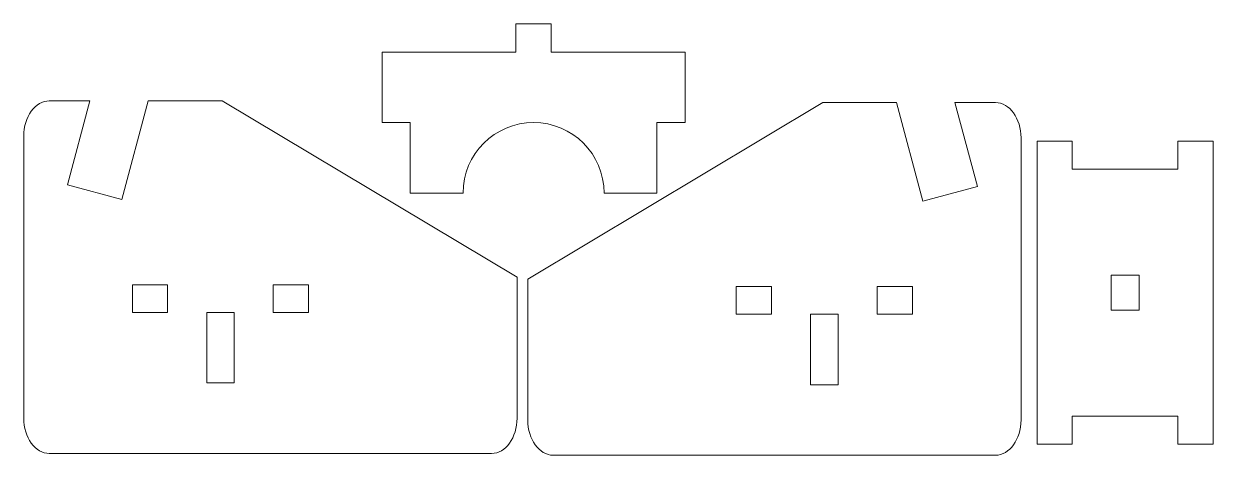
# Model space of a CAD drawing. Header units: millimetres. Extents: x -88 to 81, y 37 to 98.
import ezdxf

# ---------------------------------------------------------------- set-up
doc = ezdxf.new("R2010")
doc.units = ezdxf.units.MM
doc.header["$MEASUREMENT"] = 0
doc.layers.add('Layer 1', color=7, linetype='Continuous')

msp = doc.modelspace()

# ---------------------------------------------------------------- linework, layer by layer
at = {"layer": 'Layer 1', "color": 250, "lineweight": 20}
for points in [[(-72.6424, 57.1154), (-67.6346, 57.1154), (-67.6346, 61.0154), (-72.6424, 61.0154), (-72.6424, 57.1154)], [(-52.6502, 57.1154), (-47.6424, 57.1154), (-47.6424, 61.0154), (-52.6502, 61.0154), (-52.6502, 57.1154)]]:
    msp.add_lwpolyline(points, close=True, dxfattribs=at)
for points, knots in [([(1.793, 74.04), (1.793, 74.04), (-5.707, 74.04), (-5.707, 74.04), (-5.707, 74.04), (-5.707, 79.5619), (-10.1851, 84.04), (-15.707, 84.04), (-15.707, 84.04), (-21.2289, 84.04), (-25.707, 79.5619), (-25.707, 74.04), (-25.707, 74.04), (-25.707, 74.04), (-33.207, 74.04), (-33.207, 74.04), (-33.207, 74.04), (-33.207, 74.04), (-33.207, 84.04), (-33.207, 84.04), (-33.207, 84.04), (-33.207, 84.04), (-37.207, 84.04), (-37.207, 84.04), (-37.207, 84.04), (-37.207, 84.04), (-37.207, 94.04), (-37.207, 94.04), (-37.207, 94.04), (-37.207, 94.04), (-18.207, 94.04), (-18.207, 94.04), (-18.207, 94.04), (-18.207, 94.04), (-18.207, 98.04), (-18.207, 98.04), (-18.207, 98.04), (-18.207, 98.04), (-13.207, 98.04), (-13.207, 98.04), (-13.207, 98.04), (-13.207, 98.04), (-13.207, 94.04), (-13.207, 94.04), (-13.207, 94.04), (-13.207, 94.04), (5.793, 94.04), (5.793, 94.04), (5.793, 94.04), (5.793, 94.04), (5.793, 84.04), (5.793, 84.04), (5.793, 84.04), (5.793, 84.04), (1.793, 84.04), (1.793, 84.04), (1.793, 84.04), (1.793, 84.04), (1.793, 74.04), (1.793, 74.04)], [0, 0, 0, 0, 0.06666667, 0.06666667, 0.06666667, 0.06666667, 0.13333333, 0.13333333, 0.13333333, 0.13333333, 0.2, 0.2, 0.2, 0.2, 0.26666667, 0.26666667, 0.26666667, 0.26666667, 0.33333333, 0.33333333, 0.33333333, 0.33333333, 0.4, 0.4, 0.4, 0.4, 0.46666667, 0.46666667, 0.46666667, 0.46666667, 0.53333333, 0.53333333, 0.53333333, 0.53333333, 0.6, 0.6, 0.6, 0.6, 0.66666667, 0.66666667, 0.66666667, 0.66666667, 0.73333333, 0.73333333, 0.73333333, 0.73333333, 0.8, 0.8, 0.8, 0.8, 0.86666667, 0.86666667, 0.86666667, 0.86666667, 0.93333333, 0.93333333, 0.93333333, 0.93333333, 1, 1, 1, 1]), ([(-18.052, 62.093), (-18.052, 62.093), (-18.052, 42.1154), (-18.052, 42.1154), (-18.052, 42.1154), (-18.052, 39.3654), (-19.6795, 37.1154), (-21.6687, 37.1154), (-21.6687, 37.1154), (-21.6687, 37.1154), (-84.4353, 37.1154), (-84.4353, 37.1154), (-84.4353, 37.1154), (-86.4245, 37.1154), (-88.052, 39.3654), (-88.052, 42.1154), (-88.052, 42.1154), (-88.052, 42.1154), (-88.052, 82.1153), (-88.052, 82.1153), (-88.052, 82.1153), (-88.052, 84.8654), (-86.4245, 87.1154), (-84.4353, 87.1154), (-84.4353, 87.1154), (-84.4353, 87.1154), (-78.665, 87.1154), (-78.665, 87.1154), (-78.665, 87.1154), (-78.665, 87.1154), (-81.8542, 75.2131), (-81.8542, 75.2131), (-81.8542, 75.2131), (-81.8542, 75.2131), (-74.1268, 73.1425), (-74.1268, 73.1425), (-74.1268, 73.1425), (-74.1268, 73.1425), (-70.3828, 87.1154), (-70.3828, 87.1154), (-70.3828, 87.1154), (-70.3828, 87.1154), (-59.9061, 87.1154), (-59.9061, 87.1154), (-59.9061, 87.1154), (-59.9061, 87.1154), (-18.052, 62.093), (-18.052, 62.093)], [0, 0, 0, 0, 0.08333333, 0.08333333, 0.08333333, 0.08333333, 0.16666667, 0.16666667, 0.16666667, 0.16666667, 0.25, 0.25, 0.25, 0.25, 0.33333333, 0.33333333, 0.33333333, 0.33333333, 0.41666667, 0.41666667, 0.41666667, 0.41666667, 0.5, 0.5, 0.5, 0.5, 0.58333333, 0.58333333, 0.58333333, 0.58333333, 0.66666667, 0.66666667, 0.66666667, 0.66666667, 0.75, 0.75, 0.75, 0.75, 0.83333333, 0.83333333, 0.83333333, 0.83333333, 0.91666667, 0.91666667, 0.91666667, 0.91666667, 1, 1, 1, 1]), ([(-16.537, 61.8461), (-16.537, 61.8461), (-16.537, 41.8685), (-16.537, 41.8685), (-16.537, 41.8685), (-16.537, 39.1185), (-14.9095, 36.8685), (-12.9203, 36.8685), (-12.9203, 36.8685), (-12.9203, 36.8685), (49.8463, 36.8685), (49.8463, 36.8685), (49.8463, 36.8685), (51.8355, 36.8685), (53.463, 39.1185), (53.463, 41.8685), (53.463, 41.8685), (53.463, 41.8685), (53.463, 81.8684), (53.463, 81.8684), (53.463, 81.8684), (53.463, 84.6185), (51.8355, 86.8685), (49.8463, 86.8685), (49.8463, 86.8685), (49.8463, 86.8685), (44.076, 86.8685), (44.076, 86.8685), (44.076, 86.8685), (44.076, 86.8685), (47.2652, 74.9662), (47.2652, 74.9662), (47.2652, 74.9662), (47.2652, 74.9662), (39.5378, 72.8956), (39.5378, 72.8956), (39.5378, 72.8956), (39.5378, 72.8956), (35.7938, 86.8685), (35.7938, 86.8685), (35.7938, 86.8685), (35.7938, 86.8685), (25.3171, 86.8685), (25.3171, 86.8685), (25.3171, 86.8685), (25.3171, 86.8685), (-16.537, 61.8461), (-16.537, 61.8461)], [0, 0, 0, 0, 0.08333333, 0.08333333, 0.08333333, 0.08333333, 0.16666667, 0.16666667, 0.16666667, 0.16666667, 0.25, 0.25, 0.25, 0.25, 0.33333333, 0.33333333, 0.33333333, 0.33333333, 0.41666667, 0.41666667, 0.41666667, 0.41666667, 0.5, 0.5, 0.5, 0.5, 0.58333333, 0.58333333, 0.58333333, 0.58333333, 0.66666667, 0.66666667, 0.66666667, 0.66666667, 0.75, 0.75, 0.75, 0.75, 0.83333333, 0.83333333, 0.83333333, 0.83333333, 0.91666667, 0.91666667, 0.91666667, 0.91666667, 1, 1, 1, 1]), ([(60.737, 77.4137), (60.737, 77.4137), (75.737, 77.4137), (75.737, 77.4137), (75.737, 77.4137), (75.737, 77.4137), (75.737, 81.4137), (75.737, 81.4137), (75.737, 81.4137), (75.737, 81.4137), (80.737, 81.4137), (80.737, 81.4137), (80.737, 81.4137), (80.737, 81.4137), (80.737, 38.4137), (80.737, 38.4137), (80.737, 38.4137), (80.737, 38.4137), (75.737, 38.4137), (75.737, 38.4137), (75.737, 38.4137), (75.737, 38.4137), (75.737, 42.4137), (75.737, 42.4137), (75.737, 42.4137), (75.737, 42.4137), (60.737, 42.4137), (60.737, 42.4137), (60.737, 42.4137), (60.737, 42.4137), (60.737, 38.4137), (60.737, 38.4137), (60.737, 38.4137), (60.737, 38.4137), (55.737, 38.4137), (55.737, 38.4137), (55.737, 38.4137), (55.737, 38.4137), (55.737, 81.4137), (55.737, 81.4137), (55.737, 81.4137), (55.737, 81.4137), (60.737, 81.4137), (60.737, 81.4137), (60.737, 81.4137), (60.737, 81.4137), (60.737, 77.4137), (60.737, 77.4137)], [0, 0, 0, 0, 0.08333333, 0.08333333, 0.08333333, 0.08333333, 0.16666667, 0.16666667, 0.16666667, 0.16666667, 0.25, 0.25, 0.25, 0.25, 0.33333333, 0.33333333, 0.33333333, 0.33333333, 0.41666667, 0.41666667, 0.41666667, 0.41666667, 0.5, 0.5, 0.5, 0.5, 0.58333333, 0.58333333, 0.58333333, 0.58333333, 0.66666667, 0.66666667, 0.66666667, 0.66666667, 0.75, 0.75, 0.75, 0.75, 0.83333333, 0.83333333, 0.83333333, 0.83333333, 0.91666667, 0.91666667, 0.91666667, 0.91666667, 1, 1, 1, 1]), ([(18.0612, 60.7685), (18.0612, 60.7685), (13.0534, 60.7685), (13.0534, 60.7685), (13.0534, 60.7685), (13.0534, 60.7685), (13.0534, 56.8685), (13.0534, 56.8685), (13.0534, 56.8685), (13.0534, 56.8685), (18.0612, 56.8685), (18.0612, 56.8685), (18.0612, 56.8685), (18.0612, 56.8685), (18.0612, 60.7685), (18.0612, 60.7685)], [0, 0, 0, 0, 0.25, 0.25, 0.25, 0.25, 0.5, 0.5, 0.5, 0.5, 0.75, 0.75, 0.75, 0.75, 1, 1, 1, 1]), ([(38.0534, 60.7685), (38.0534, 60.7685), (33.0455, 60.7685), (33.0455, 60.7685), (33.0455, 60.7685), (33.0455, 60.7685), (33.0455, 56.8685), (33.0455, 56.8685), (33.0455, 56.8685), (33.0455, 56.8685), (38.0534, 56.8685), (38.0534, 56.8685), (38.0534, 56.8685), (38.0534, 56.8685), (38.0534, 60.7685), (38.0534, 60.7685)], [0, 0, 0, 0, 0.25, 0.25, 0.25, 0.25, 0.5, 0.5, 0.5, 0.5, 0.75, 0.75, 0.75, 0.75, 1, 1, 1, 1]), ([(66.237, 57.4137), (66.237, 57.4137), (66.237, 62.4137), (66.237, 62.4137), (66.237, 62.4137), (66.237, 62.4137), (70.237, 62.4137), (70.237, 62.4137), (70.237, 62.4137), (70.237, 62.4137), (70.237, 57.4137), (70.237, 57.4137), (70.237, 57.4137), (70.237, 57.4137), (66.237, 57.4137), (66.237, 57.4137)], [0, 0, 0, 0, 0.25, 0.25, 0.25, 0.25, 0.5, 0.5, 0.5, 0.5, 0.75, 0.75, 0.75, 0.75, 1, 1, 1, 1]), ([(-62.0923, 57.1154), (-62.0923, 57.1154), (-58.1923, 57.1154), (-58.1923, 57.1154), (-58.1923, 57.1154), (-58.1923, 57.1154), (-58.1923, 47.1154), (-58.1923, 47.1154), (-58.1923, 47.1154), (-58.1923, 47.1154), (-62.0923, 47.1154), (-62.0923, 47.1154), (-62.0923, 47.1154), (-62.0923, 47.1154), (-62.0923, 57.1154), (-62.0923, 57.1154)], [0, 0, 0, 0, 0.25, 0.25, 0.25, 0.25, 0.5, 0.5, 0.5, 0.5, 0.75, 0.75, 0.75, 0.75, 1, 1, 1, 1]), ([(27.5033, 56.8685), (27.5033, 56.8685), (23.6033, 56.8685), (23.6033, 56.8685), (23.6033, 56.8685), (23.6033, 56.8685), (23.6033, 46.8685), (23.6033, 46.8685), (23.6033, 46.8685), (23.6033, 46.8685), (27.5033, 46.8685), (27.5033, 46.8685), (27.5033, 46.8685), (27.5033, 46.8685), (27.5033, 56.8685), (27.5033, 56.8685)], [0, 0, 0, 0, 0.25, 0.25, 0.25, 0.25, 0.5, 0.5, 0.5, 0.5, 0.75, 0.75, 0.75, 0.75, 1, 1, 1, 1])]:
    msp.add_open_spline(points, degree=3, knots=knots, dxfattribs=at)

doc.saveas('drawing.dxf')
